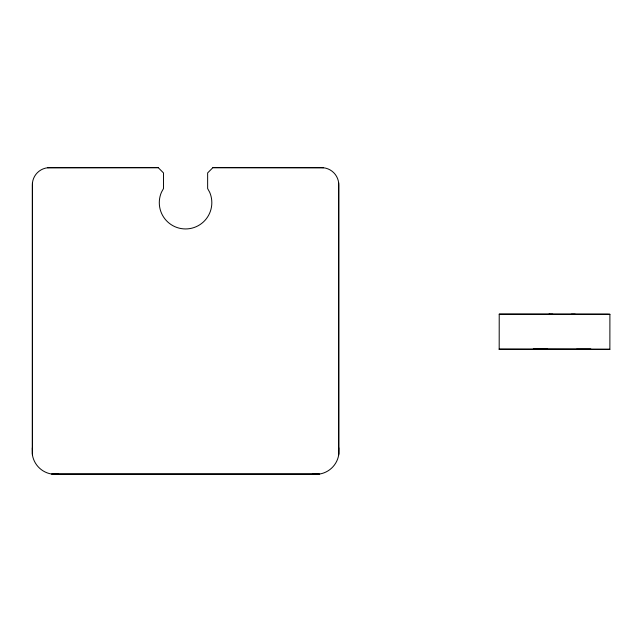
<?xml version="1.0" encoding="UTF-8"?>
<svg xmlns="http://www.w3.org/2000/svg" width="642" height="642" viewBox="0 0 642 642"><rect width="100%" height="100%" fill="white"/><g stroke="black" fill="none" stroke-linecap="round" stroke-linejoin="round"><path stroke-width="0.96" d="M58.599 474.109L51.456 474.021A23.2 23.2 0 0 1 32.421 454.993L32.445 182.866M499.187 349.192L499.219 314.163L607.605 314.163L609.9 314.283L609.876 349.304L499.187 349.192L609.876 349.304M32.333 447.843L32.421 454.993M312.518 474.109L319.668 474.021A23.216 23.216 0 0 0 338.695 454.993L338.783 447.843M338.783 453.99L338.783 185.169A17.222 17.222 0 0 0 321.273 167.658L212.887 167.658L207.639 172.907L207.639 188.555L209.669 192.247A26.266 26.266 0 0 1 185.562 228.945A26.266 26.266 0 0 1 161.455 192.247L163.485 188.555L163.485 172.907L158.229 167.658L49.843 167.658A17.222 17.222 0 0 0 32.333 185.169L32.333 454.03M47.548 167.771L158.229 167.658M552.786 314.195L548.934 314.187L549.383 314.187M571.356 314.211L575.208 314.211M547.594 349.176L533.149 349.2L590.937 349.248M576.492 349.24L590.937 349.208M51.456 474.021L319.668 474.021M52.411 474.109L318.665 474.109M212.887 167.658L323.576 167.771M499.219 314.163L609.9 314.283M338.671 182.866L338.695 454.993"/></g></svg>
